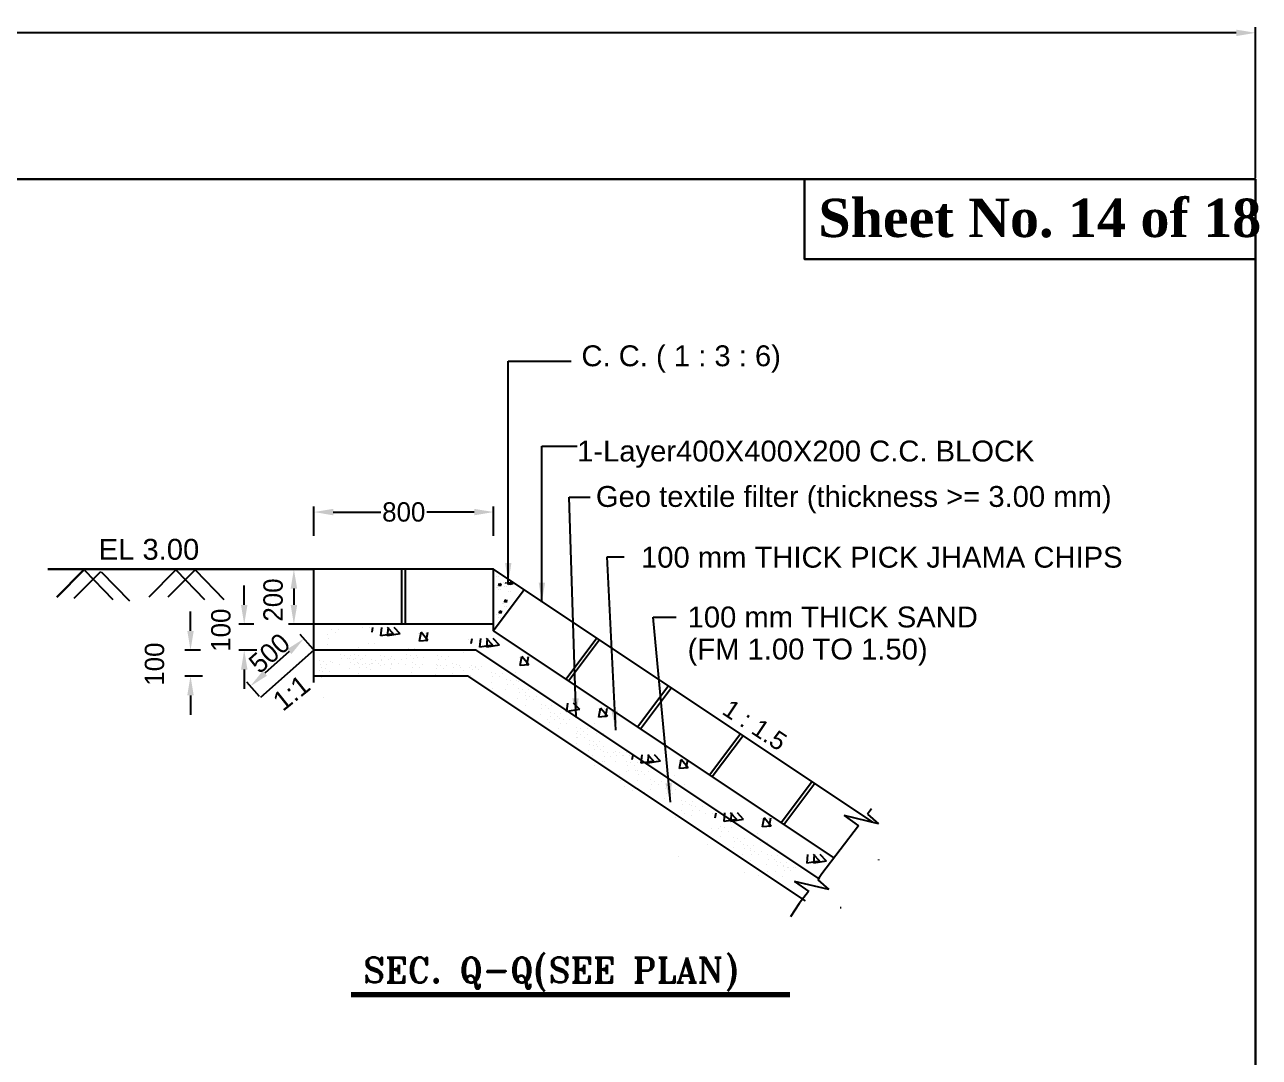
# Model space of a CAD drawing. Extents: x -1206532 to 786809, y -4288605 to 172932.
# Drawn here: x 257812 to 280152, y -4230002 to -4211312 of the extents above; entities that cross this region are included whole.
import ezdxf
from ezdxf.enums import TextEntityAlignment as Align

# ---------------------------------------------------------------- set-up
doc = ezdxf.new("R2010")
doc.units = 0
doc.header["$LTSCALE"] = 300
doc.header["$MEASUREMENT"] = 0
doc.layers.get('0').update_dxf_attribs({"linetype": 'CONTINUOUS'})
doc.layers.get('DEFPOINTS').update_dxf_attribs({"linetype": 'CONTINUOUS'})
doc.layers.add('LINE', color=7, linetype='CONTINUOUS')
doc.styles.add('Arial-20', font='ARIAL_0.TTF')
doc.styles.add('Arial-200', font='ARIAL_0.TTF')
doc.styles.add('BIG', font='ROMANT.SHX')
doc.dimstyles.new('3', dxfattribs={"dimtxt": 225, "dimasz": 350, "dimexe": 100, "dimexo": 25, "dimgap": 9, "dimtad": 0, "dimdec": 0, "dimzin": 0, "dimdsep": 46, "dimtxsty": 'Standard', "dimcen": 0, "dimclrd": 5, "dimclre": 6, "dimclrt": 1, "dimadec": 0, "dimazin": 0, "dimtfac": 1, "dimtdec": 0, "dimtofl": 0, "dimtmove": 2, "dimatfit": 3, "dimfxl": 1, "dimtolj": 1, "dimtzin": 0, "dimarcsym": 0})

# ---------------------------------------------------------------- blocks, each defined once
blk = doc.blocks.new('*D386')
at = {"layer": 'DEFPOINTS', "color": 0, "lineweight": 30}
for p in [(280084, -4211459), (211711, -4214110), (280084, -4214110)]:
    blk.add_point(p, dxfattribs=at)
at = {"layer": 'LINE', "color": 6, "lineweight": -2}
for p, q in [((211711, -4214085), (211711, -4211359)), ((280084, -4214085), (280084, -4211359))]:
    blk.add_line(p, q, dxfattribs=at)
at = {"layer": 'LINE', "color": 5, "lineweight": -2}
for p, q in [((212061, -4211459), (245363, -4211459)), ((279734, -4211459), (246431, -4211459))]:
    blk.add_line(p, q, dxfattribs=at)
at = {"layer": 'LINE', "color": 5, "lineweight": 30}
for points in [[(212061, -4211401), (212061, -4211518), (211711, -4211459)], [(279734, -4211401), (279734, -4211518), (280084, -4211459)]]:
    blk.add_solid(points, dxfattribs=at)
at = {"layer": 'LINE', "color": 1, "lineweight": 30, "insert": (245897, -4211459), "char_height": 225, "attachment_point": 5}
blk.add_mtext('\\A1;68373', dxfattribs=at)
blk = doc.blocks.new('*D441')
at = {"layer": 'DEFPOINTS', "color": 0, "lineweight": 30}
for p in [(261986, -4222165), (261784, -4222633), (262035, -4222633)]:
    blk.add_point(p, dxfattribs=at)
at = {"layer": 'LINE', "color": 0, "lineweight": -2}
for p, q in [((261784, -4221815), (261784, -4221465)), ((261961, -4222165), (261684, -4222165)), ((262010, -4222633), (261684, -4222633)), ((261784, -4222983), (261784, -4223333))]:
    blk.add_line(p, q, dxfattribs=at)
at = {"layer": 'LINE', "color": 0, "lineweight": 30}
for points in [[(261726, -4221815), (261843, -4221815), (261784, -4222165)], [(261726, -4222983), (261843, -4222983), (261784, -4222633)]]:
    blk.add_solid(points, dxfattribs=at)
at = {"layer": 'LINE', "color": 0, "insert": (261363, -4222271), "char_height": 350, "attachment_point": 5, "rotation": 90}
blk.add_mtext('\\A1;100', dxfattribs=at)
blk = doc.blocks.new('*D442')
at = {"layer": 'DEFPOINTS', "color": 0, "lineweight": 30}
for p in [(260812, -4222633), (261015, -4222633), (261056, -4223101)]:
    blk.add_point(p, dxfattribs=at)
at = {"layer": 'LINE', "color": 0, "lineweight": -2}
for p, q in [((260812, -4222283), (260812, -4221933)), ((260990, -4222633), (260712, -4222633)), ((261031, -4223101), (260712, -4223101)), ((260812, -4223451), (260812, -4223801))]:
    blk.add_line(p, q, dxfattribs=at)
at = {"layer": 'LINE', "color": 0, "lineweight": 30}
for points in [[(260754, -4222283), (260871, -4222283), (260812, -4222633)], [(260754, -4223451), (260871, -4223451), (260812, -4223101)]]:
    blk.add_solid(points, dxfattribs=at)
at = {"layer": 'LINE', "color": 0, "insert": (260162, -4222885), "char_height": 350, "attachment_point": 5, "rotation": 90}
blk.add_mtext('\\A1;100', dxfattribs=at)
blk = doc.blocks.new('*D443')
at = {"layer": 'DEFPOINTS', "color": 0, "lineweight": 30}
for p in [(262447, -4221169), (262683, -4222165), (263046, -4222165)]:
    blk.add_point(p, dxfattribs=at)
at = {"layer": 'LINE', "color": 0, "lineweight": -2}
for p, q in [((262472, -4221169), (262783, -4221169)), ((262683, -4221519), (262683, -4221815)), ((263021, -4222165), (262583, -4222165))]:
    blk.add_line(p, q, dxfattribs=at)
at = {"layer": 'LINE', "color": 0, "lineweight": 30}
for points in [[(262625, -4221519), (262742, -4221519), (262683, -4221169)], [(262625, -4221815), (262742, -4221815), (262683, -4222165)]]:
    blk.add_solid(points, dxfattribs=at)
at = {"layer": 'LINE', "color": 0, "insert": (262308, -4221725), "char_height": 350, "attachment_point": 5, "rotation": 90}
blk.add_mtext('\\A1;200', dxfattribs=at)
blk = doc.blocks.new('*D462')
at = {"layer": 'DEFPOINTS', "color": 0, "lineweight": 30}
for p in [(266296, -4220133), (263046, -4220589), (266296, -4220589)]:
    blk.add_point(p, dxfattribs=at)
at = {"layer": 'LINE', "color": 0, "lineweight": -2}
for p, q in [((263046, -4220564), (263046, -4220033)), ((263396, -4220133), (264254, -4220133)), ((265946, -4220133), (265088, -4220133)), ((266296, -4220564), (266296, -4220033))]:
    blk.add_line(p, q, dxfattribs=at)
at = {"layer": 'LINE', "color": 0, "lineweight": 30}
for points in [[(263396, -4220075), (263396, -4220192), (263046, -4220133)], [(265946, -4220075), (265946, -4220192), (266296, -4220133)]]:
    blk.add_solid(points, dxfattribs=at)
at = {"layer": 'LINE', "color": 0, "insert": (264671, -4220133), "char_height": 350, "attachment_point": 5}
blk.add_mtext('\\A1;800', dxfattribs=at)
blk = doc.blocks.new('*D469')
at = {"layer": 'DEFPOINTS', "color": 0, "lineweight": 30}
for p in [(263046, -4222633), (261895, -4223285), (262079, -4223492)]:
    blk.add_point(p, dxfattribs=at)
at = {"layer": 'LINE', "color": 0, "lineweight": -2}
for p, q in [((263029, -4222614), (262796, -4222351)), ((262600, -4222658), (262157, -4223052)), ((262062, -4223473), (261829, -4223210))]:
    blk.add_line(p, q, dxfattribs=at)
at = {"layer": 'LINE', "color": 0, "lineweight": 30}
for points in [[(262562, -4222615), (262639, -4222702), (262862, -4222426)], [(262118, -4223009), (262196, -4223096), (261895, -4223285)]]:
    blk.add_solid(points, dxfattribs=at)
at = {"layer": 'LINE', "color": 0, "insert": (262240, -4222687), "char_height": 350, "attachment_point": 5, "rotation": 41.6288}
blk.add_mtext('\\A1;500', dxfattribs=at)

msp = doc.modelspace()

# ---------------------------------------------------------------- linework, layer by layer
at = {"color": 0, "lineweight": 18}
for p, q in [((268701.192, -4224489.955), (268701.192, -4224489.955)), ((268700.935, -4224649.454), (268700.935, -4224649.454)), ((268716.557, -4224725.279), (268716.557, -4224725.279)), ((268772.683, -4224668.055), (268772.683, -4224668.055)), ((268837.467, -4224725.279), (268837.467, -4224725.279)), ((268893.592, -4224668.055), (268893.592, -4224668.055)), ((268898.535, -4224809.354), (268898.535, -4224809.354)), ((268970.283, -4224827.955), (268970.283, -4224827.955)), ((269091.192, -4224827.955), (269091.192, -4224827.955)), ((268891.81, -4224990.133), (268891.81, -4224990.133)), ((268914.157, -4224885.179), (268914.157, -4224885.179)), ((269035.067, -4224885.179), (269035.067, -4224885.179)), ((269139.035, -4224982.254), (269139.035, -4224982.254)), ((269154.657, -4225058.079), (269154.657, -4225058.079)), ((269210.783, -4225000.855), (269210.783, -4225000.855)), ((269275.567, -4225058.079), (269275.567, -4225058.079)), ((269331.692, -4225000.855), (269331.692, -4225000.855)), ((269132.31, -4225163.033), (269132.31, -4225163.033)), ((269404.235, -4225144.754), (269404.235, -4225144.754)), ((269419.857, -4225220.579), (269419.857, -4225220.579)), ((269475.983, -4225163.355), (269475.983, -4225163.355)), ((269540.767, -4225220.579), (269540.767, -4225220.579)), ((269596.892, -4225163.355), (269596.892, -4225163.355)), ((269397.51, -4225325.533), (269397.51, -4225325.533)), ((269695.21, -4225525.733), (269695.21, -4225525.733)), ((269701.935, -4225344.954), (269701.935, -4225344.954)), ((269717.557, -4225420.779), (269717.557, -4225420.779)), ((269773.683, -4225363.555), (269773.683, -4225363.555)), ((269838.467, -4225420.779), (269838.467, -4225420.779)), ((269882.635, -4225451.554), (269882.635, -4225451.554)), ((269894.592, -4225363.555), (269894.592, -4225363.555)), ((269898.257, -4225527.379), (269898.257, -4225527.379)), ((269954.383, -4225470.155), (269954.383, -4225470.155)), ((270019.167, -4225527.379), (270019.167, -4225527.379)), ((270075.292, -4225470.155), (270075.292, -4225470.155)), ((269875.91, -4225632.333), (269875.91, -4225632.333)), ((270407.835, -4225832.454), (270407.835, -4225832.454)), ((270423.457, -4225908.279), (270423.457, -4225908.279)), ((270479.583, -4225851.055), (270479.583, -4225851.055)), ((270544.367, -4225908.279), (270544.367, -4225908.279)), ((270600.492, -4225851.055), (270600.492, -4225851.055)), ((270401.11, -4226013.233), (270401.11, -4226013.233)), ((270629.91, -4226201.733), (270629.91, -4226201.733)), ((270636.635, -4226020.954), (270636.635, -4226020.954)), ((270652.257, -4226096.779), (270652.257, -4226096.779)), ((270708.383, -4226039.555), (270708.383, -4226039.555)), ((270773.167, -4226096.779), (270773.167, -4226096.779)), ((270814.735, -4226147.054), (270814.735, -4226147.054)), ((270829.292, -4226039.555), (270829.292, -4226039.555)), ((270886.483, -4226165.655), (270886.483, -4226165.655)), ((271007.392, -4226165.655), (271007.392, -4226165.655)), ((270808.01, -4226327.833), (270808.01, -4226327.833)), ((270830.357, -4226222.879), (270830.357, -4226222.879)), ((270951.267, -4226222.879), (270951.267, -4226222.879)), ((270952.535, -4226256.254), (270952.535, -4226256.254)), ((270968.157, -4226332.079), (270968.157, -4226332.079)), ((271024.283, -4226274.855), (271024.283, -4226274.855)), ((271089.067, -4226332.079), (271089.067, -4226332.079)), ((271145.192, -4226274.855), (271145.192, -4226274.855)), ((271250.235, -4226339.454), (271250.235, -4226339.454)), ((271265.857, -4226415.279), (271265.857, -4226415.279)), ((271321.983, -4226358.055), (271321.983, -4226358.055)), ((271386.767, -4226415.279), (271386.767, -4226415.279)), ((271442.892, -4226358.055), (271442.892, -4226358.055)), ((270945.81, -4226437.033), (270945.81, -4226437.033)), ((271243.51, -4226520.233), (271243.51, -4226520.233)), ((271406.01, -4226635.933), (271406.01, -4226635.933)), ((271412.735, -4226455.154), (271412.735, -4226455.154)), ((271428.357, -4226530.979), (271428.357, -4226530.979)), ((271484.483, -4226473.755), (271484.483, -4226473.755)), ((271537.535, -4226552.654), (271537.535, -4226552.654)), ((271549.267, -4226530.979), (271549.267, -4226530.979)), ((271553.157, -4226628.479), (271553.157, -4226628.479)), ((271605.392, -4226473.755), (271605.392, -4226473.755)), ((271609.283, -4226571.255), (271609.283, -4226571.255)), ((271674.067, -4226628.479), (271674.067, -4226628.479)), ((271730.192, -4226571.255), (271730.192, -4226571.255)), ((271530.81, -4226733.433), (271530.81, -4226733.433))]:
    msp.add_line(p, q, dxfattribs=at)
at = {"color": 0}
for p, q in [((268755.16, -4224533.559), (268755.16, -4224533.559)), ((268805.827, -4224613.209), (268822.055, -4224525.236)), ((269195.726, -4224640.786), (268964.491, -4224676.648)), ((268964.539, -4224676.705), (268982.16, -4224525.236)), ((269195.726, -4224640.786), (269084.857, -4224525.236)), ((269316.636, -4224640.786), (269085.4, -4224676.648)), ((269085.449, -4224676.705), (269103.07, -4224525.236)), ((269316.636, -4224640.786), (269205.766, -4224525.236)), ((269651.806, -4224629.244), (269651.806, -4224629.244)), ((269661.399, -4224776.366), (269691.462, -4224613.391)), ((269816.759, -4224762.693), (269691.416, -4224613.314)), ((269772.715, -4224629.244), (269772.715, -4224629.244)), ((269782.309, -4224776.366), (269812.371, -4224613.391)), ((268736.991, -4224814.312), (268736.991, -4224814.312)), ((268857.9, -4224814.312), (268857.9, -4224814.312)), ((269816.759, -4224762.693), (269661.353, -4224776.289)), ((269458.019, -4224899.828), (269458.019, -4224899.828)), ((269578.928, -4224899.828), (269578.928, -4224899.828)), ((269621.83, -4225065.323), (269621.83, -4225065.323)), ((269742.74, -4225065.323), (269742.74, -4225065.323)), ((268801.135, -4225175.699), (268801.135, -4225175.699)), ((269028.806, -4225200.117), (269028.806, -4225200.117)), ((269588.85, -4225661.269), (269588.85, -4225661.269)), ((269757.29, -4225586.064), (269757.29, -4225586.064)), ((270135.898, -4225587.699), (270135.898, -4225587.699)), ((270256.808, -4225587.699), (270256.808, -4225587.699)), ((270307.474, -4225667.349), (270323.702, -4225579.375)), ((270697.373, -4225694.925), (270466.138, -4225730.788)), ((270466.187, -4225730.844), (270483.807, -4225579.375)), ((270697.373, -4225694.925), (270586.504, -4225579.375)), ((270818.283, -4225694.925), (270587.047, -4225730.788)), ((270587.096, -4225730.844), (270604.717, -4225579.375)), ((270818.283, -4225694.925), (270707.413, -4225579.375)), ((271153.453, -4225683.383), (271153.453, -4225683.383)), ((271163.046, -4225830.506), (271193.109, -4225667.531)), ((271318.406, -4225816.832), (271193.063, -4225667.454)), ((271274.362, -4225683.383), (271274.362, -4225683.383)), ((271283.956, -4225830.506), (271314.019, -4225667.531)), ((270070.198, -4225943.656), (270070.198, -4225943.656)), ((270238.638, -4225868.451), (270238.638, -4225868.451)), ((270359.547, -4225868.451), (270359.547, -4225868.451)), ((270959.666, -4225953.968), (270959.666, -4225953.968)), ((271080.576, -4225953.968), (271080.576, -4225953.968)), ((271318.406, -4225816.832), (271163, -4225830.428)), ((270166.25, -4226154.012), (270166.25, -4226154.012)), ((271123.477, -4226119.463), (271123.477, -4226119.463)), ((271244.387, -4226119.463), (271244.387, -4226119.463)), ((269637.699, -4226374.831), (269637.699, -4226374.831)), ((271967.834, -4226485.497), (271985.455, -4226334.027)), ((272199.02, -4226449.577), (272088.151, -4226334.027)), ((272088.743, -4226485.497), (272106.364, -4226334.027)), ((272319.93, -4226449.577), (272209.06, -4226334.027)), ((273260.128, -4226422.384), (273264.611, -4226435.999)), ((271258.937, -4226640.204), (271258.937, -4226640.204)), ((271637.545, -4226560.751), (271637.545, -4226560.751)), ((271758.455, -4226560.751), (271758.455, -4226560.751)), ((272199.02, -4226449.577), (271967.785, -4226485.44)), ((272319.93, -4226449.577), (272088.694, -4226485.44)), ((270840.811, -4226657.585), (270840.811, -4226657.585)), ((271090.497, -4226715.408), (271090.497, -4226715.408)), ((271740.285, -4226841.503), (271740.285, -4226841.503)), ((271861.194, -4226841.503), (271861.194, -4226841.503)), ((271571.845, -4226916.708), (271571.845, -4226916.708)), ((272585.536, -4227298.369), (272570.472, -4227293.617))]:
    msp.add_line(p, q, dxfattribs=at)
at = {"color": 0, "linetype": 'ByBlock', "lineweight": 30}
for points in [[(211710.597, -4262460.122), (211710.597, -4214110.442), (280083.883, -4214110.442), (280083.883, -4262460.122), (211710.597, -4262460.122)], [(280083.883, -4214110.442), (271920.675, -4214110.442), (271920.675, -4215553.403), (280083.883, -4215553.403)]]:
    msp.add_lwpolyline(points, close=True, dxfattribs=at)
at = {"layer": 'LINE', "color": 0, "lineweight": 30}
for p, q in [((263045.918, -4221168.798), (258229.71, -4221168.798)), ((258878.784, -4221187.486), (258393.818, -4221671.768))]:
    msp.add_line(p, q, dxfattribs=at)
at = {"layer": 'LINE', "color": 0}
for p, q in [((259183.621, -4221215.159), (258698.655, -4221699.442)), ((258892.641, -4221187.486), (259405.316, -4221713.278)), ((259197.477, -4221215.159), (259710.153, -4221740.951)), ((260541.522, -4221187.486), (260056.556, -4221671.768)), ((260887.925, -4221187.486), (260402.959, -4221671.768)), ((260555.379, -4221187.486), (261068.054, -4221713.278)), ((260901.781, -4221187.486), (261414.457, -4221713.278)), ((263045.918, -4223216.298), (263045.918, -4221168.798)), ((266295.918, -4221168.798), (263045.918, -4221168.798)), ((264634.217, -4222158.942), (264634.217, -4221163.142)), ((264701.958, -4222175.909), (264701.958, -4221180.109)), ((273176.392, -4225755.781), (266295.918, -4221168.798)), ((266295.918, -4222280.298), (266295.918, -4221168.798)), ((266342.171, -4221497.759), (266342.171, -4221497.759)), ((266357.159, -4221306.006), (266357.159, -4221306.006)), ((266372.399, -4221497.759), (266372.399, -4221497.759)), ((266387.386, -4221306.006), (266387.386, -4221306.006)), ((266390.618, -4221430.113), (266390.618, -4221430.113)), ((266431.856, -4221463.475), (266393.005, -4221466.874)), ((266393.016, -4221466.893), (266400.532, -4221426.15)), ((266431.856, -4221463.475), (266400.52, -4221426.13)), ((266420.845, -4221430.113), (266420.845, -4221430.113)), ((266423.244, -4221466.893), (266430.759, -4221426.15)), ((266475.529, -4221406.192), (266475.529, -4221406.192)), ((266501.214, -4221476.38), (266501.214, -4221476.38)), ((266505.757, -4221406.192), (266505.757, -4221406.192)), ((266518.423, -4221426.104), (266522.48, -4221404.111)), ((266531.441, -4221476.38), (266531.441, -4221476.38)), ((266615.898, -4221432.998), (266558.089, -4221441.964)), ((266558.101, -4221441.978), (266562.507, -4221404.111)), ((266615.898, -4221432.998), (266588.181, -4221404.111)), ((266646.125, -4221432.998), (266588.316, -4221441.964)), ((266588.329, -4221441.978), (266592.734, -4221404.111)), ((266646.125, -4221432.998), (266618.408, -4221404.111)), ((266635.764, -4221438.762), (266635.764, -4221438.762)), ((266851.08, -4221538.906), (266295.918, -4222280.298)), ((266383.124, -4221539.133), (266383.124, -4221539.133)), ((266413.351, -4221539.133), (266413.351, -4221539.133)), ((266498.548, -4221727.286), (266498.548, -4221727.286)), ((266500.946, -4221764.067), (266508.462, -4221723.323)), ((266539.786, -4221760.648), (266508.45, -4221723.304)), ((266528.775, -4221727.286), (266528.775, -4221727.286)), ((266531.174, -4221764.067), (266538.689, -4221723.323)), ((266574.168, -4221572.831), (266574.168, -4221572.831)), ((266604.395, -4221572.831), (266604.395, -4221572.831)), ((266399.389, -4221925.402), (266399.389, -4221925.402)), ((266440.628, -4221958.764), (266401.776, -4221962.163)), ((266401.788, -4221962.182), (266409.303, -4221921.439)), ((266440.628, -4221958.764), (266409.292, -4221921.419)), ((266429.617, -4221925.402), (266429.617, -4221925.402)), ((266432.015, -4221962.182), (266439.531, -4221921.439)), ((266450.101, -4221794.932), (266450.101, -4221794.932)), ((266480.329, -4221794.932), (266480.329, -4221794.932)), ((266491.054, -4221836.306), (266491.054, -4221836.306)), ((266539.786, -4221760.648), (266500.935, -4221764.047)), ((266521.281, -4221836.306), (266521.281, -4221836.306)), ((266295.918, -4222164.598), (263045.918, -4222164.598)), ((266350.943, -4221993.048), (266350.943, -4221993.048)), ((266381.17, -4221993.048), (266381.17, -4221993.048)), ((266391.895, -4222034.422), (266391.895, -4222034.422)), ((266422.123, -4222034.422), (266422.123, -4222034.422)), ((263292.935, -4222353.654), (263292.935, -4222353.654)), ((263364.683, -4222256.555), (263364.683, -4222256.555)), ((263429.467, -4222313.779), (263429.467, -4222313.779)), ((263485.592, -4222256.555), (263485.592, -4222256.555)), ((263926.386, -4222228.493), (263926.386, -4222228.493)), ((264047.295, -4222228.493), (264047.295, -4222228.493)), ((264097.962, -4222308.143), (264114.19, -4222220.169)), ((264487.861, -4222335.719), (264256.626, -4222371.582)), ((264256.674, -4222371.639), (264274.295, -4222220.169)), ((264487.861, -4222335.719), (264376.991, -4222220.169)), ((264608.771, -4222335.719), (264377.535, -4222371.582)), ((264377.584, -4222371.639), (264395.205, -4222220.169)), ((264608.771, -4222335.719), (264497.901, -4222220.169)), ((264943.941, -4222324.177), (264943.941, -4222324.177)), ((264953.534, -4222471.3), (264983.597, -4222308.325)), ((265108.894, -4222457.626), (264983.55, -4222308.248)), ((265064.85, -4222324.177), (265064.85, -4222324.177)), ((265074.444, -4222471.3), (265104.506, -4222308.325)), ((272459.025, -4226389.037), (266295.918, -4222280.298)), ((263286.21, -4222534.433), (263286.21, -4222534.433)), ((263308.557, -4222429.479), (263308.557, -4222429.479)), ((263860.686, -4222584.45), (263860.686, -4222584.45)), ((264029.125, -4222509.245), (264029.125, -4222509.245)), ((264150.035, -4222509.245), (264150.035, -4222509.245)), ((264750.154, -4222594.762), (264750.154, -4222594.762)), ((264871.063, -4222594.762), (264871.063, -4222594.762)), ((265108.894, -4222457.626), (264953.488, -4222471.223)), ((265841.122, -4222432.844), (265841.122, -4222432.844)), ((265891.788, -4222512.495), (265908.016, -4222424.521)), ((266281.688, -4222540.071), (266050.452, -4222575.934)), ((266050.501, -4222575.99), (266068.122, -4222424.521)), ((266281.688, -4222540.071), (266170.818, -4222424.521)), ((266402.597, -4222540.071), (266171.361, -4222575.934)), ((266171.41, -4222575.99), (266189.031, -4222424.521)), ((266402.597, -4222540.071), (266291.727, -4222424.521)), ((268164.357, -4222414.424), (267609.195, -4223155.816)), ((268213.198, -4222446.985), (267653.767, -4223194.078)), ((263045.918, -4222632.598), (262079.062, -4223491.882)), ((265980.669, -4222632.598), (263045.918, -4222632.598)), ((263144.735, -4222816.454), (263144.735, -4222816.454)), ((263216.483, -4222835.055), (263216.483, -4222835.055)), ((263337.392, -4222835.055), (263337.392, -4222835.055)), ((263376.392, -4222849.355), (263376.392, -4222849.355)), ((263523.035, -4222704.654), (263523.035, -4222704.654)), ((263538.657, -4222780.479), (263538.657, -4222780.479)), ((263594.783, -4222723.255), (263594.783, -4222723.255)), ((263659.567, -4222780.479), (263659.567, -4222780.479)), ((263695.637, -4222776.39), (263695.637, -4222776.39)), ((263711.26, -4222852.215), (263711.26, -4222852.215)), ((263715.692, -4222723.255), (263715.692, -4222723.255)), ((263767.385, -4222794.992), (263767.385, -4222794.992)), ((263780.435, -4222715.054), (263780.435, -4222715.054)), ((263796.057, -4222790.879), (263796.057, -4222790.879)), ((263832.169, -4222852.215), (263832.169, -4222852.215)), ((263852.183, -4222733.655), (263852.183, -4222733.655)), ((263888.294, -4222794.992), (263888.294, -4222794.992)), ((263916.967, -4222790.879), (263916.967, -4222790.879)), ((263973.092, -4222733.655), (263973.092, -4222733.655)), ((264080.735, -4222799.554), (264080.735, -4222799.554)), ((264152.483, -4222818.155), (264152.483, -4222818.155)), ((264254.935, -4222726.754), (264254.935, -4222726.754)), ((264270.557, -4222802.579), (264270.557, -4222802.579)), ((264273.392, -4222818.155), (264273.392, -4222818.155)), ((264326.683, -4222745.355), (264326.683, -4222745.355)), ((264391.467, -4222802.579), (264391.467, -4222802.579)), ((264433.035, -4222791.754), (264433.035, -4222791.754)), ((264447.592, -4222745.355), (264447.592, -4222745.355)), ((264504.783, -4222810.355), (264504.783, -4222810.355)), ((264625.692, -4222810.355), (264625.692, -4222810.355)), ((264712.535, -4222712.454), (264712.535, -4222712.454)), ((264728.157, -4222788.279), (264728.157, -4222788.279)), ((264784.283, -4222731.055), (264784.283, -4222731.055)), ((264849.067, -4222788.279), (264849.067, -4222788.279)), ((264905.192, -4222731.055), (264905.192, -4222731.055)), ((264913.965, -4222760.257), (264913.965, -4222760.257)), ((265034.875, -4222760.257), (265034.875, -4222760.257)), ((265284.535, -4222726.754), (265284.535, -4222726.754)), ((265300.157, -4222802.579), (265300.157, -4222802.579)), ((265356.283, -4222745.355), (265356.283, -4222745.355)), ((265421.067, -4222802.579), (265421.067, -4222802.579)), ((265477.192, -4222745.355), (265477.192, -4222745.355)), ((265752.712, -4222668.543), (265752.712, -4222668.543)), ((272199.426, -4226778.436), (265980.669, -4222632.598)), ((266770.267, -4222764.227), (266770.267, -4222764.227)), ((266779.86, -4222911.35), (266809.923, -4222748.375)), ((266935.22, -4222897.677), (266809.877, -4222748.298)), ((266891.176, -4222764.227), (266891.176, -4222764.227)), ((266900.77, -4222911.35), (266930.833, -4222748.375)), ((263138.01, -4222997.233), (263138.01, -4222997.233)), ((263160.357, -4222892.279), (263160.357, -4222892.279)), ((263183.735, -4222946.454), (263183.735, -4222946.454)), ((263199.357, -4223022.279), (263199.357, -4223022.279)), ((263255.483, -4222965.055), (263255.483, -4222965.055)), ((263281.267, -4222892.279), (263281.267, -4222892.279)), ((263320.267, -4223022.279), (263320.267, -4223022.279)), ((263516.31, -4222885.433), (263516.31, -4222885.433)), ((263688.912, -4222957.169), (263688.912, -4222957.169)), ((263773.71, -4222895.833), (263773.71, -4222895.833)), ((263849.11, -4223055.733), (263849.11, -4223055.733)), ((263855.835, -4222874.954), (263855.835, -4222874.954)), ((263871.457, -4222950.779), (263871.457, -4222950.779)), ((263927.583, -4222893.555), (263927.583, -4222893.555)), ((263972.36, -4222870.632), (263972.36, -4222870.632)), ((263992.367, -4222950.779), (263992.367, -4222950.779)), ((264048.492, -4222893.555), (264048.492, -4222893.555)), ((264074.01, -4222980.333), (264074.01, -4222980.333)), ((264093.269, -4222870.632), (264093.269, -4222870.632)), ((264096.357, -4222875.379), (264096.357, -4222875.379)), ((264217.267, -4222875.379), (264217.267, -4222875.379)), ((264248.21, -4222907.533), (264248.21, -4222907.533)), ((264320.941, -4222895.051), (264320.941, -4222895.051)), ((264426.31, -4222972.533), (264426.31, -4222972.533)), ((264441.851, -4222895.051), (264441.851, -4222895.051)), ((264448.657, -4222867.579), (264448.657, -4222867.579)), ((264569.567, -4222867.579), (264569.567, -4222867.579)), ((264705.81, -4222893.233), (264705.81, -4222893.233)), ((264813.71, -4223045.333), (264813.71, -4223045.333)), ((264820.435, -4222864.554), (264820.435, -4222864.554)), ((264836.057, -4222940.379), (264836.057, -4222940.379)), ((264892.183, -4222883.155), (264892.183, -4222883.155)), ((264956.967, -4222940.379), (264956.967, -4222940.379)), ((265013.092, -4222883.155), (265013.092, -4222883.155)), ((265249.21, -4223070.033), (265249.21, -4223070.033)), ((265255.935, -4222889.254), (265255.935, -4222889.254)), ((265271.557, -4222965.079), (265271.557, -4222965.079)), ((265277.81, -4222907.533), (265277.81, -4222907.533)), ((265327.683, -4222907.855), (265327.683, -4222907.855)), ((265392.467, -4222965.079), (265392.467, -4222965.079)), ((265448.592, -4222907.855), (265448.592, -4222907.855)), ((265550.81, -4223051.833), (265550.81, -4223051.833)), ((265557.535, -4222871.054), (265557.535, -4222871.054)), ((265573.157, -4222946.879), (265573.157, -4222946.879)), ((265629.283, -4222889.655), (265629.283, -4222889.655)), ((265687.012, -4222908.8), (265687.012, -4222908.8)), ((265694.067, -4222946.879), (265694.067, -4222946.879)), ((265750.192, -4223005.355), (265750.192, -4223005.355)), ((265855.452, -4222949.296), (265855.452, -4222949.296)), ((265891.635, -4222907.454), (265891.635, -4222907.454)), ((265907.257, -4222983.279), (265907.257, -4222983.279)), ((265963.383, -4222926.055), (265963.383, -4222926.055)), ((265976.361, -4222949.296), (265976.361, -4222949.296)), ((266028.167, -4222983.279), (266028.167, -4222983.279)), ((266084.292, -4222926.055), (266084.292, -4222926.055)), ((266259.535, -4223034.854), (266259.535, -4223034.854)), ((266331.283, -4223053.455), (266331.283, -4223053.455)), ((266452.192, -4223053.455), (266452.192, -4223053.455)), ((266576.48, -4223034.812), (266576.48, -4223034.812)), ((266697.39, -4223034.812), (266697.39, -4223034.812)), ((266935.22, -4222897.677), (266779.814, -4222911.273)), ((265838.97, -4223100.598), (263045.918, -4223100.598)), ((263177.01, -4223127.233), (263177.01, -4223127.233)), ((271939.826, -4227167.836), (265838.97, -4223100.598)), ((265884.91, -4223088.233), (265884.91, -4223088.233)), ((266252.81, -4223215.633), (266252.81, -4223215.633)), ((266275.157, -4223110.679), (266275.157, -4223110.679)), ((266396.067, -4223110.679), (266396.067, -4223110.679)), ((266527.335, -4223170.054), (266527.335, -4223170.054)), ((266542.957, -4223245.879), (266542.957, -4223245.879)), ((266599.083, -4223188.655), (266599.083, -4223188.655)), ((266663.867, -4223245.879), (266663.867, -4223245.879)), ((266719.992, -4223188.655), (266719.992, -4223188.655)), ((266740.292, -4223200.307), (266740.292, -4223200.307)), ((266861.201, -4223200.307), (266861.201, -4223200.307)), ((269464.583, -4223281.242), (268909.422, -4224022.634)), ((263226.106, -4223496.219), (263226.106, -4223496.219)), ((266268.177, -4223335.101), (266268.177, -4223335.101)), ((266520.61, -4223350.833), (266520.61, -4223350.833)), ((266735.11, -4223505.533), (266735.11, -4223505.533)), ((266741.835, -4223324.754), (266741.835, -4223324.754)), ((266757.457, -4223400.579), (266757.457, -4223400.579)), ((266813.583, -4223343.355), (266813.583, -4223343.355)), ((266878.367, -4223400.579), (266878.367, -4223400.579)), ((266882.235, -4223445.654), (266882.235, -4223445.654)), ((266897.857, -4223521.479), (266897.857, -4223521.479)), ((266934.492, -4223343.355), (266934.492, -4223343.355)), ((266953.983, -4223464.255), (266953.983, -4223464.255)), ((267018.767, -4223521.479), (267018.767, -4223521.479)), ((267074.892, -4223464.255), (267074.892, -4223464.255)), ((269513.424, -4223313.802), (268953.993, -4224060.896)), ((266875.51, -4223626.433), (266875.51, -4223626.433)), ((267155.235, -4223612.054), (267155.235, -4223612.054)), ((267170.857, -4223687.879), (267170.857, -4223687.879)), ((267226.983, -4223630.655), (267226.983, -4223630.655)), ((267291.767, -4223687.879), (267291.767, -4223687.879)), ((267347.892, -4223630.655), (267347.892, -4223630.655)), ((267855.574, -4223708.278), (267624.339, -4223744.141)), ((267624.387, -4223744.197), (267642.008, -4223592.728)), ((267855.574, -4223708.278), (267744.705, -4223592.728)), ((268190.744, -4223696.736), (268190.744, -4223696.736)), ((268200.338, -4223843.859), (268230.4, -4223680.884)), ((268355.698, -4223830.185), (268230.354, -4223680.806)), ((268311.654, -4223696.736), (268311.654, -4223696.736)), ((268321.247, -4223843.859), (268351.31, -4223680.884)), ((267107.489, -4223957.009), (267107.489, -4223957.009)), ((267148.51, -4223792.833), (267148.51, -4223792.833)), ((267275.929, -4223881.804), (267275.929, -4223881.804)), ((267312.041, -4223943.14), (267312.041, -4223943.14)), ((267318.765, -4223762.361), (267318.765, -4223762.361)), ((267334.388, -4223838.187), (267334.388, -4223838.187)), ((267390.513, -4223780.963), (267390.513, -4223780.963)), ((267396.839, -4223881.804), (267396.839, -4223881.804)), ((267455.297, -4223838.187), (267455.297, -4223838.187)), ((267484.135, -4223875.954), (267484.135, -4223875.954)), ((267499.757, -4223951.779), (267499.757, -4223951.779)), ((267511.423, -4223780.963), (267511.423, -4223780.963)), ((267555.883, -4223894.555), (267555.883, -4223894.555)), ((267620.667, -4223951.779), (267620.667, -4223951.779)), ((267676.792, -4223894.555), (267676.792, -4223894.555)), ((267996.957, -4223967.321), (267996.957, -4223967.321)), ((268117.867, -4223967.321), (268117.867, -4223967.321)), ((268355.698, -4223830.185), (268200.291, -4223843.781)), ((267477.41, -4224056.733), (267477.41, -4224056.733)), ((267795.009, -4224033.812), (267795.009, -4224033.812)), ((267801.335, -4224134.654), (267801.335, -4224134.654)), ((267810.632, -4224109.638), (267810.632, -4224109.638)), ((267866.757, -4224052.414), (267866.757, -4224052.414)), ((267873.083, -4224153.255), (267873.083, -4224153.255)), ((267931.541, -4224109.638), (267931.541, -4224109.638)), ((267987.667, -4224052.414), (267987.667, -4224052.414)), ((267993.992, -4224153.255), (267993.992, -4224153.255)), ((268160.769, -4224132.816), (268160.769, -4224132.816)), ((268281.678, -4224132.816), (268281.678, -4224132.816)), ((270764.809, -4224148.059), (270209.647, -4224889.451)), ((270813.65, -4224180.62), (270254.219, -4224927.713)), ((267788.285, -4224214.592), (267788.285, -4224214.592)), ((267794.61, -4224315.433), (267794.61, -4224315.433)), ((267816.957, -4224210.479), (267816.957, -4224210.479)), ((267937.867, -4224210.479), (267937.867, -4224210.479)), ((268024.935, -4224268.554), (268024.935, -4224268.554)), ((268040.557, -4224344.379), (268040.557, -4224344.379)), ((268096.683, -4224287.155), (268096.683, -4224287.155)), ((268101.635, -4224363.454), (268101.635, -4224363.454)), ((268161.467, -4224344.379), (268161.467, -4224344.379)), ((268173.383, -4224382.055), (268173.383, -4224382.055)), ((268217.592, -4224287.155), (268217.592, -4224287.155)), ((268294.292, -4224382.055), (268294.292, -4224382.055)), ((268018.21, -4224449.333), (268018.21, -4224449.333)), ((268094.91, -4224544.233), (268094.91, -4224544.233)), ((268117.257, -4224439.279), (268117.257, -4224439.279)), ((268238.167, -4224439.279), (268238.167, -4224439.279)), ((268279.735, -4224475.254), (268279.735, -4224475.254)), ((268295.357, -4224551.079), (268295.357, -4224551.079)), ((268351.483, -4224493.855), (268351.483, -4224493.855)), ((268416.267, -4224551.079), (268416.267, -4224551.079)), ((268472.392, -4224493.855), (268472.392, -4224493.855)), ((268508.535, -4224471.354), (268508.535, -4224471.354)), ((268524.157, -4224547.179), (268524.157, -4224547.179)), ((268580.283, -4224489.955), (268580.283, -4224489.955)), ((268634.251, -4224533.559), (268634.251, -4224533.559)), ((268645.067, -4224547.179), (268645.067, -4224547.179)), ((268127.789, -4224728.761), (268127.789, -4224728.761)), ((268273.01, -4224656.033), (268273.01, -4224656.033)), ((268296.228, -4224653.556), (268296.228, -4224653.556)), ((268501.81, -4224652.133), (268501.81, -4224652.133)), ((268694.21, -4224830.233), (268694.21, -4224830.233)), ((268568.551, -4224889.516), (268568.551, -4224889.516)), ((268590.648, -4224992.798), (268590.648, -4224992.798)), ((272060.814, -4225012.062), (271505.652, -4225753.454)), ((272109.655, -4225044.623), (271550.223, -4225791.716)), ((268664.603, -4225099.873), (268664.603, -4225099.873)), ((273133.319, -4225502.709), (273059.705, -4225599.471)), ((272638.423, -4225626.8), (272898.001, -4225812.024)), ((273259.695, -4225775.753), (272638.423, -4225626.8)), ((273059.705, -4225599.471), (273259.695, -4225775.753)), ((272898.001, -4225812.024), (272237.034, -4226680.834)), ((271743.792, -4226818.431), (272003.37, -4227003.655)), ((272365.064, -4226967.384), (271743.792, -4226818.431)), ((272237.034, -4226680.834), (272165.074, -4226791.102)), ((272165.074, -4226791.102), (272365.064, -4226967.384)), ((271995.638, -4226998.138), (271828.107, -4227218.349)), ((271828.107, -4227218.349), (271668.056, -4227461.394))]:
    msp.add_line(p, q, dxfattribs=at)
at = {"layer": 'LINE', "color": 0, "const_width": 97.5}
msp.add_lwpolyline([(271659.017, -4228866.141), (263717.001, -4228866.141)], dxfattribs=at)

# ---------------------------------------------------------------- texts
at = {"color": 0, "linetype": 'ByBlock', "lineweight": 30, "insert": (272174.132, -4214460.8), "char_height": 694.57034, "width": 9257.53345, "attachment_point": 1}
msp.add_mtext('{\\fTimes New Roman|b1|i0|c0|p18;Sheet No. 14 of 18}', dxfattribs=at)
at = {"layer": 'LINE', "color": 0, "lineweight": 30, "style": 'Arial-200'}
msp.add_text('C. C. ( 1 : 3 : 6)', height=378, dxfattribs=at).set_placement((267886.52, -4217493.687))
for s, p in [('1-Layer400X400X200 C.C. BLOCK', (267808.194, -4219028.742)), ('100 mm THICK PICK JHAMA CHIPS', (268964.499, -4220950.453)), ('100 mm THICK SAND', (269807.803, -4222032.346)), ('(FM 1.00 TO 1.50)', (269807.803, -4222613.265))]:
    msp.add_text(s, height=378, dxfattribs=at).set_placement(p, align=Align.MIDDLE_LEFT)
at = {"layer": 'LINE', "color": 0, "style": 'Arial-200'}
msp.add_text('1:1', height=350, rotation=38.7946962, dxfattribs=at).set_placement((262481.555, -4223754.034))
at = {"layer": 'LINE', "color": 0, "lineweight": 18, "style": 'Arial-20'}
msp.add_text('1 : 1.5', height=324.8696, rotation=326.4397415, dxfattribs=at).set_placement((270410.193, -4223774.639))
at = {"layer": 'LINE', "color": 0, "style": 'BIG'}
msp.add_text('SEC. Q-Q(SEE PLAN)', height=455, dxfattribs=at).set_placement((263940.699, -4228650.445))
at = {"layer": 'LINE', "color": 0, "lineweight": 30, "char_height": 378, "width": 10683.56643, "attachment_point": 1, "style": 'Arial-200'}
for s, insert in [('Geo textile filter (thickness >= 3.00 mm) ', (268147.71, -4219661.671)), ('EL 3.00', (259150.345, -4220618.577))]:
    msp.add_mtext(s, dxfattribs=dict(at, insert=insert))

# ---------------------------------------------------------------- dimensions: what is measured, and where the dimension line sits
at = {"layer": 'LINE', "color": 0, "lineweight": 30}
dim = msp.add_linear_dim(base=(280083.883, -4211459.396), p1=(211710.597, -4214110.442), p2=(280083.883, -4214110.442), dimstyle='3', override={"dimfxl": 0.12}, dxfattribs=at)
dim.commit()
dim.dimension.update_dxf_attribs({"geometry": '*D386', "text_midpoint": (245897.24, -4211459.396)})
at = {"layer": 'LINE', "color": 0}
dim = msp.add_linear_dim(base=(266295.918, -4220133.308), p1=(263045.918, -4220588.553), p2=(266295.918, -4220588.553), text='800', dimstyle='3', override={"dimtxt": 350, "dimclrd": 0, "dimclre": 0, "dimclrt": 0}, dxfattribs=at)
dim.commit()
dim.dimension.update_dxf_attribs({"geometry": '*D462', "text_midpoint": (264670.918, -4220133.308)})
for base, p1, p2, angle, text, picture, middle, dimtype in [((262683.328, -4222164.598), (262446.762, -4221168.798), (263045.918, -4222164.598), 270, '200', '*D443', (262307.71, -4221724.548), 160), ((261784.328, -4222632.598), (261986.457, -4222164.598), (262035.208, -4222632.598), 270, '100', '*D441', (261362.71, -4222271.414), 160), ((260812.333, -4222632.598), (261056.208, -4223100.598), (261014.608, -4222632.598), 90, '100', '*D442', (260161.648, -4222884.762), 160), ((261895.181, -4223284.981), (263045.918, -4222632.598), (262079.062, -4223491.882), 221.6288069, '500', '*D469', (262240.062, -4222686.882), 161)]:
    dim = msp.add_linear_dim(base=base, p1=p1, p2=p2, angle=angle, text=text, dimstyle='3', override={"dimtxt": 350, "dimclrd": 0, "dimclre": 0, "dimclrt": 0}, dxfattribs=at)
    dim.commit()
    dim.dimension.update_dxf_attribs({"geometry": picture, "text_midpoint": middle, "dimtype": dimtype})

# ---------------------------------------------------------------- leaders
for points in [[(266562.507, -4221404.111), (266562.507, -4217404.397), (267698.708, -4217404.397)], [(267170.671, -4221762.547), (267170.671, -4218942.773), (267807.962, -4218942.773)], [(267790.71, -4223853.578), (267663.71, -4219864.578), (268045.71, -4219864.578)], [(268506.104, -4224081.84), (268349.857, -4220941.053), (268662.351, -4220941.053)], [(269495.191, -4225386.272), (269183.174, -4222032.697), (269599.832, -4222032.697)]]:
    msp.add_leader(points, dimstyle='3', override={"dimtxt": 350, "dimclrd": 0, "dimclre": 0, "dimclrt": 0}, dxfattribs=at)

doc.saveas('drawing.dxf')
